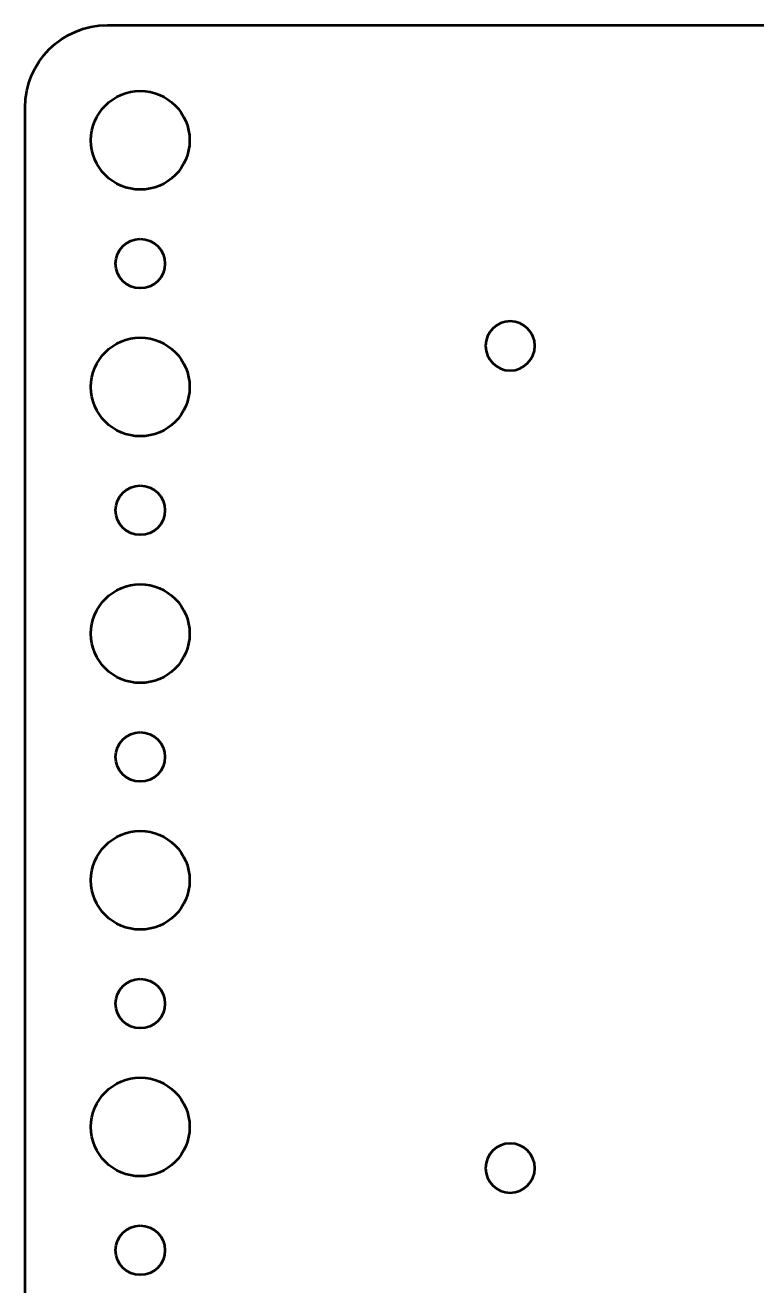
# Model space of a CAD drawing. Header units: centimetres. Extents: x -9.1 to 9.1, y -13.6 to 13.6.
# Drawn here: x -9.05 to -4.6, y 5.88 to 13.55 of the extents above; entities that cross this region are included whole.
import ezdxf

# ---------------------------------------------------------------- set-up
doc = ezdxf.new("R2010")
doc.units = ezdxf.units.CM
doc.header["$MEASUREMENT"] = 0
doc.layers.add('Layer 1', color=7, linetype='Continuous')

msp = doc.modelspace()

# ---------------------------------------------------------------- linework, layer by layer
at = {"layer": 'Layer 1', "lineweight": 53}
for centre, major_axis in [((-8.34999, 12.85001), (0, 0.30001)), ((-8.35, 12.1), (0, 0.15)), ((-8.34999, 11.35001), (0, 0.30001)), ((-8.35, 10.6), (0, 0.15)), ((-8.34999, 9.85001), (0, 0.30001)), ((-8.35, 9.1), (0, 0.15)), ((-8.34999, 8.35001), (0, 0.30001)), ((-8.35, 7.6), (0, 0.15)), ((-8.34999, 6.85001), (0, 0.30001)), ((-8.35, 6.1), (0, 0.15))]:
    msp.add_ellipse(centre, major_axis=major_axis, ratio=1, dxfattribs=at)
for points, knots in [([(-9.05, 13.05), (-9.05, 13.05), (-9.05, 0.65), (-9.05, 0.65), (-9.05, 0.65), (-9.05, 0.37386), (-8.82614, 0.15), (-8.55, 0.15), (-8.55, 0.15), (-8.55, 0.15), (-0.65, 0.15), (-0.65, 0.15), (-0.65, 0.15), (-0.37386, 0.15), (-0.15, 0.37386), (-0.15, 0.65), (-0.15, 0.65), (-0.15, 0.65), (-0.15, 13.05), (-0.15, 13.05), (-0.15, 13.05), (-0.15, 13.32614), (-0.37386, 13.55), (-0.65, 13.55), (-0.65, 13.55), (-0.65, 13.55), (-8.55, 13.55), (-8.55, 13.55), (-8.55, 13.55), (-8.82614, 13.55), (-9.05, 13.32614), (-9.05, 13.05)], [0, 0, 0, 0, 0.1111111, 0.1111111, 0.1111111, 0.1111111, 0.2222222, 0.2222222, 0.2222222, 0.2222222, 0.3333333, 0.3333333, 0.3333333, 0.3333333, 0.4444444, 0.4444444, 0.4444444, 0.4444444, 0.5555556, 0.5555556, 0.5555556, 0.5555556, 0.6666667, 0.6666667, 0.6666667, 0.6666667, 0.7777778, 0.7777778, 0.7777778, 0.7777778, 1, 1, 1, 1]), ([(-5.95, 11.6), (-5.95, 11.51716), (-6.01716, 11.45), (-6.1, 11.45), (-6.1, 11.45), (-6.18284, 11.45), (-6.25, 11.51716), (-6.25, 11.6), (-6.25, 11.6), (-6.25, 11.68284), (-6.18284, 11.75), (-6.1, 11.75), (-6.1, 11.75), (-6.01716, 11.75), (-5.95, 11.68284), (-5.95, 11.6)], [0, 0, 0, 0, 0.2, 0.2, 0.2, 0.2, 0.4, 0.4, 0.4, 0.4, 0.6, 0.6, 0.6, 0.6, 1, 1, 1, 1]), ([(-5.95, 6.6), (-5.95, 6.51716), (-6.01716, 6.45), (-6.1, 6.45), (-6.1, 6.45), (-6.18284, 6.45), (-6.25, 6.51716), (-6.25, 6.6), (-6.25, 6.6), (-6.25, 6.68284), (-6.18284, 6.75), (-6.1, 6.75), (-6.1, 6.75), (-6.01716, 6.75), (-5.95, 6.68284), (-5.95, 6.6)], [0, 0, 0, 0, 0.2, 0.2, 0.2, 0.2, 0.4, 0.4, 0.4, 0.4, 0.6, 0.6, 0.6, 0.6, 1, 1, 1, 1])]:
    msp.add_open_spline(points, degree=3, knots=knots, dxfattribs=at)

doc.saveas('drawing.dxf')
